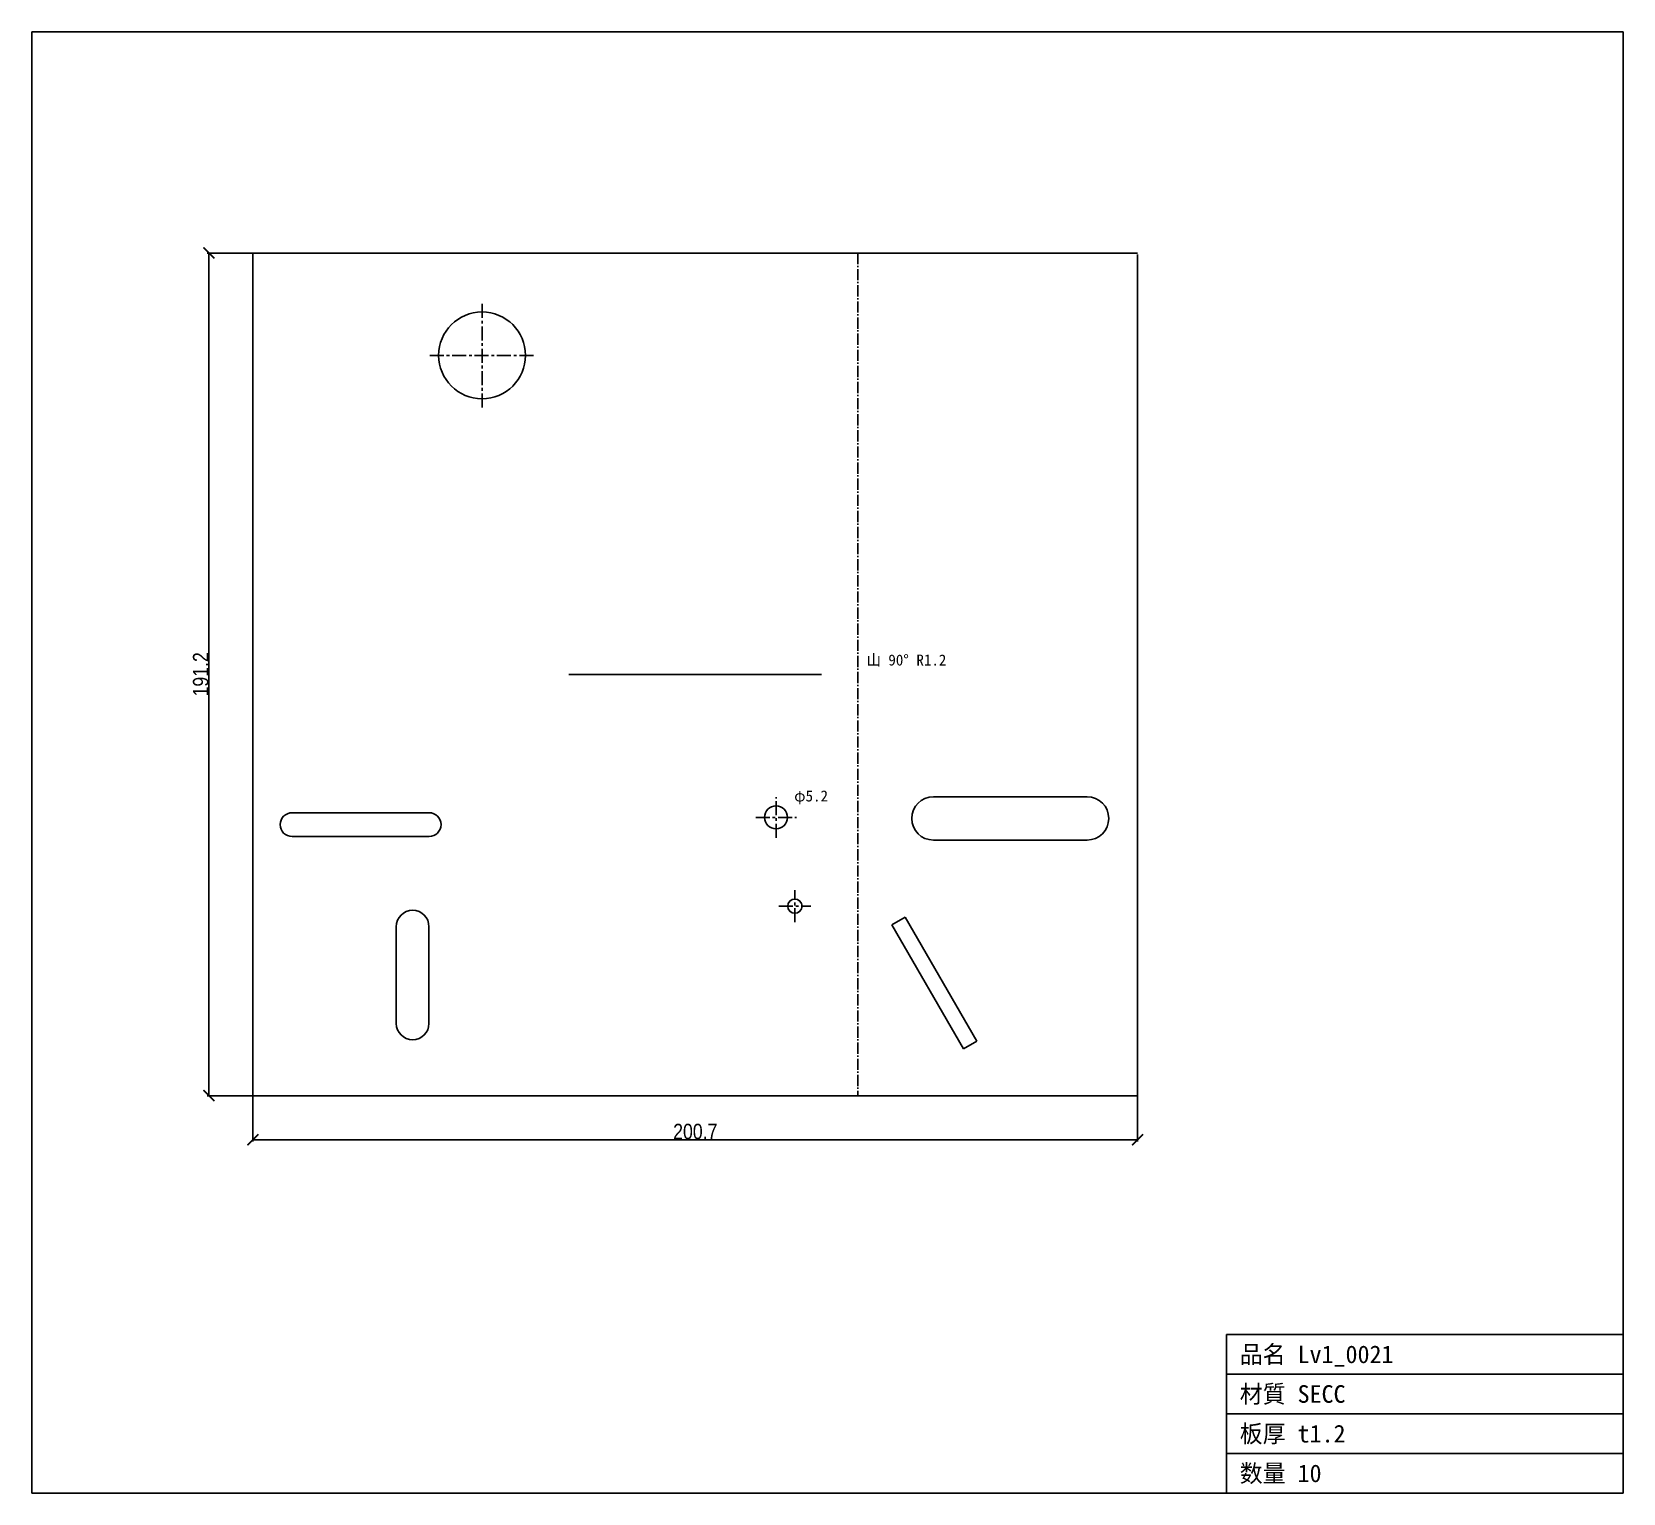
# Model space of a CAD drawing. Header units: millimetres. Extents: x -50 to 311, y -90 to 241.
import ezdxf

# ---------------------------------------------------------------- set-up
doc = ezdxf.new("R2010")
doc.units = ezdxf.units.MM
doc.linetypes.add('CENTER', pattern=[5.08, 3.175, -0.635, 0.635, -0.635])
doc.linetypes.add('DASHDOT', pattern=[3.556, 2.54, -0.508, 0, -0.508])
for name, color, linetype in [('ケガキ', 7, 'Continuous'), ('中心線', 7, 'Continuous'), ('図枠', 7, 'Continuous'), ('外形', 7, 'Continuous'), ('寸法', 7, 'Continuous'), ('文字', 7, 'Continuous'), ('曲げ線', 7, 'Continuous')]:
    doc.layers.add(name, color=color, linetype=linetype)
doc.styles.add('OpenSansCondensed-Light', font='OpenSansCondensed-Light.ttf')
doc.dimstyles.new('EZDXF', dxfattribs={"dimtxt": 0.25, "dimasz": 0.175, "dimexe": 0.375, "dimexo": 0.125, "dimgap": 0.1, "dimtad": 1, "dimlfac": 100, "dimzin": 12, "dimdsep": 46, "dimtxsty": 'OpenSansCondensed-Light', "dimblk": 'ARCHTICK', "dimcen": 2.5, "dimazin": 3, "dimtfac": 0.5, "dimtmove": 2, "dimatfit": 3})

# ---------------------------------------------------------------- blocks, each defined once
blk = doc.blocks.new('_ARCHTICK')
at = {"color": 0, "linetype": 'BYBLOCK', "const_width": 0.15}
blk.add_lwpolyline([(-0.5, -0.5), (0.5, 0.5)], dxfattribs=at)

msp = doc.modelspace()

# ---------------------------------------------------------------- linework, layer by layer
at = {"layer": 'ケガキ'}
msp.add_line((71.69, 95.59), (129.04, 95.59), dxfattribs=at)
at = {"layer": '中心線', "color": 1, "linetype": 'CENTER'}
for p, q in [((51.98, 156.12), (51.98, 179.81)), ((40.13, 167.96), (63.82, 167.96)), ((118.69, 58.53), (118.69, 67.75)), ((114.08, 63.14), (123.3, 63.14)), ((122.96, 39.37), (122.96, 46.61)), ((119.34, 42.99), (126.58, 42.99))]:
    msp.add_line(p, q, dxfattribs=at)
at = {"layer": '図枠'}
for p, q in [((310.91, 241.36), (-50.18, 241.36)), ((-50.18, 241.36), (-50.18, -90.18)), ((310.91, -90.18), (310.91, 241.36)), ((220.91, -90.18), (220.91, -54.18)), ((220.91, -54.18), (310.91, -54.18)), ((220.91, -63.18), (310.91, -63.18)), ((220.91, -72.18), (310.91, -72.18)), ((220.91, -81.18), (310.91, -81.18)), ((-50.18, -90.18), (310.91, -90.18))]:
    msp.add_line(p, q, dxfattribs=at)
at = {"layer": '外形'}
for p, q in [((0, 191.18), (0, 0)), ((200.73, 191.18), (0, 191.18)), ((200.73, 0), (200.73, 190.84)), ((154.39, 67.83), (189.26, 67.83)), ((8.87, 64.19), (39.97, 64.19)), ((39.97, 58.79), (8.87, 58.79)), ((189.26, 57.98), (154.39, 57.98)), ((144.96, 38.75), (147.98, 40.5)), ((147.98, 40.5), (164.22, 12.37)), ((32.52, 16.39), (32.52, 38.34)), ((39.94, 38.34), (39.94, 16.39)), ((161.2, 10.62), (144.96, 38.75)), ((164.22, 12.37), (161.2, 10.62)), ((0, 0), (200.73, 0))]:
    msp.add_line(p, q, dxfattribs=at)
for centre, radius in [((51.98, 167.96), 9.85), ((118.69, 63.14), 2.61), ((122.96, 42.99), 1.62)]:
    msp.add_circle(centre, radius, dxfattribs=at)
for centre, radius, start, end in [((154.39, 62.91), 4.92, 90, -90), ((189.26, 62.91), 4.92, -90, 90), ((8.87, 61.49), 2.7, 90, -90), ((39.97, 61.49), 2.7, -90, 90), ((36.23, 38.34), 3.71, 0, 180), ((36.23, 16.39), 3.71, 180, 0)]:
    msp.add_arc(centre, radius, start, end, dxfattribs=at)
at = {"layer": '曲げ線', "color": 3, "linetype": 'DASHDOT'}
msp.add_line((137.22, 191.18), (137.22, 0), dxfattribs=at)

# ---------------------------------------------------------------- texts
at = {"layer": '文字'}
for s, height, p in [('山 90° R1.2', 2.5, (139.22, 97.59)), ('φ5.2', 2.5, (122.8, 66.75)), ('品名 Lv1_0021', 4, (223.91, -60.68)), ('材質 SECC', 4, (223.91, -69.68)), ('板厚 t1.2', 4, (223.91, -78.68)), ('数量 10', 4, (223.91, -87.68))]:
    msp.add_text(s, height=height, dxfattribs=at).set_placement(p)

# ---------------------------------------------------------------- dimensions: what is measured, and where the dimension line sits
at = {"layer": '寸法'}
msp.add_linear_dim(base=(-10, 0), p1=(0, 0), p2=(0, 191.18), angle=90, dimstyle='EZDXF', override={"dimtxt": 3.5, "dimasz": 2.5, "dimdec": 1, "dimlfac": 1}, dxfattribs=at).render()
msp.add_linear_dim(base=(0, -10), p1=(0, 0), p2=(200.73, 0), dimstyle='EZDXF', override={"dimtxt": 3.5, "dimasz": 2.5, "dimdec": 1, "dimlfac": 1}, dxfattribs=at).render()

doc.saveas('drawing.dxf')
